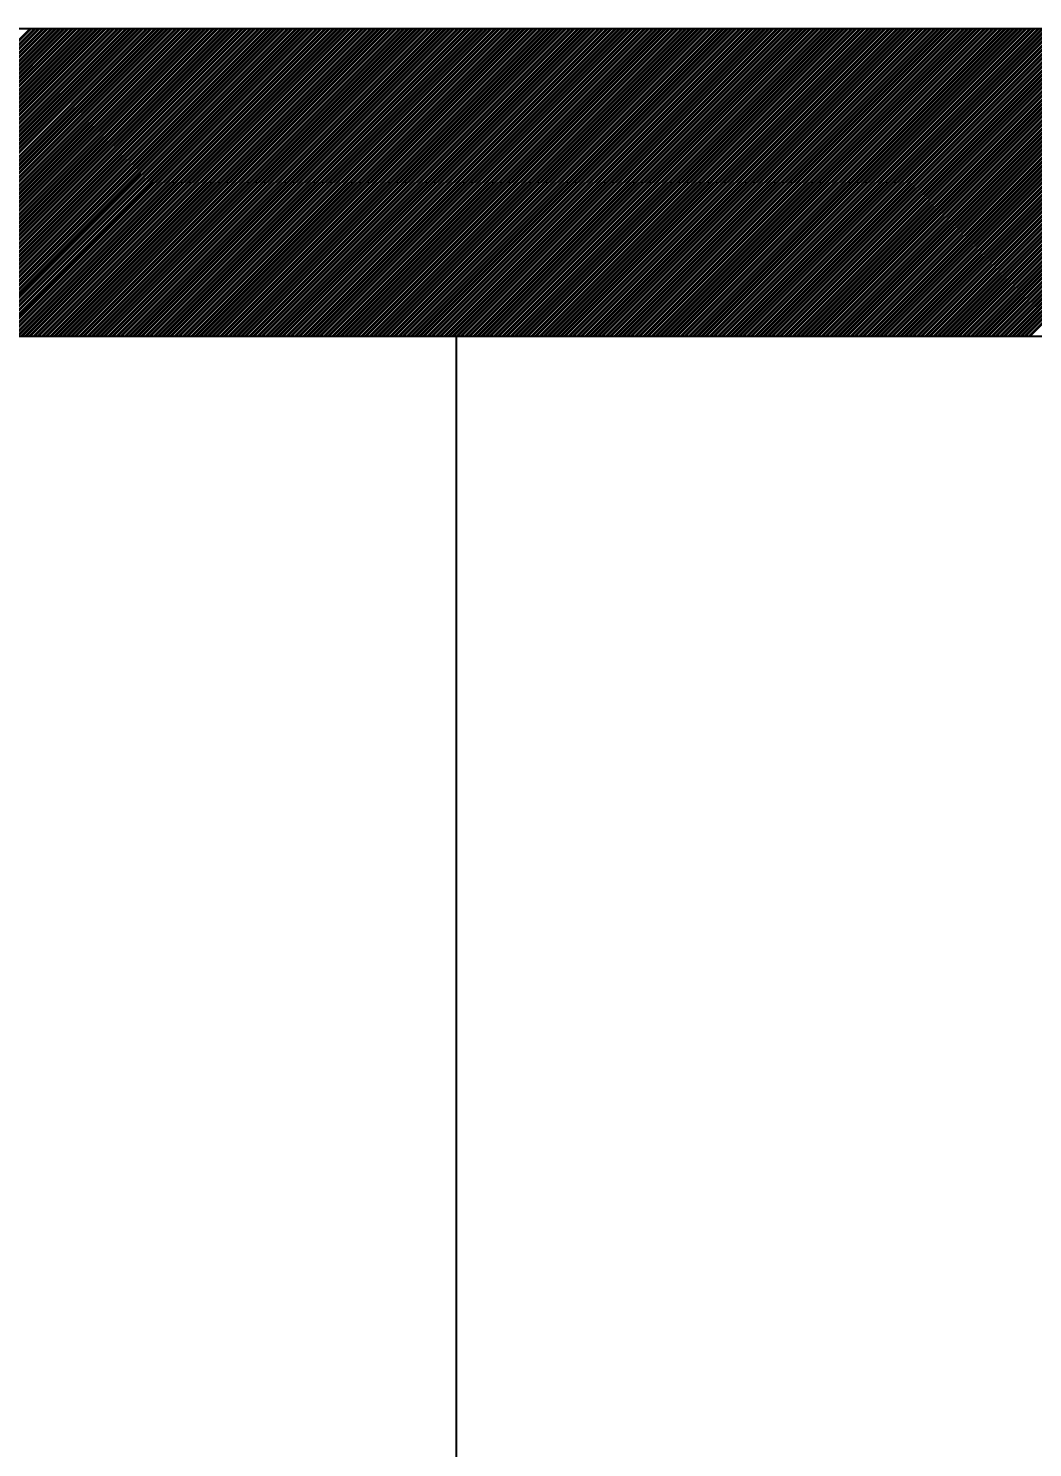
# Model space of a CAD drawing. Header units: millimetres. Extents: x -72 to 470, y 3 to 161.
# Drawn here: x 439.1312 to 439.4574, y 60.6341 to 61.0954 of the extents above; entities that cross this region are included whole.
import ezdxf

# ---------------------------------------------------------------- set-up
doc = ezdxf.new("R2010")
doc.units = ezdxf.units.MM
doc.layers.get('0').update_dxf_attribs({"color": 3})
doc.layers.add('COTAS', color=7, linetype='Continuous')
doc.layers.add('LAYER2', color=5, linetype='Continuous')
doc.styles.get("Standard").update_dxf_attribs({"font": 'arial.ttf'})
doc.dimstyles.new('ISO-25', dxfattribs={"dimtxt": 0.1, "dimasz": 0.05, "dimexe": 1.25, "dimexo": 0.625, "dimgap": 0.1, "dimtad": 1, "dimzin": 1, "dimtxsty": 'Standard', "dimblk": 'ARCHTICK', "dimcen": 2.5, "dimse1": 1, "dimse2": 1, "dimazin": 3, "dimtfac": 1, "dimtmove": 0, "dimatfit": 3, "dimldrblk": 'ARCHTICK', "dimfxl": 1, "dimarcsym": 0})

# ---------------------------------------------------------------- blocks, each defined once
blk = doc.blocks.new('_ArchTick')
at = {"color": 0, "linetype": 'ByBlock', "const_width": 0.15}
blk.add_lwpolyline([(-0.5, -0.5), (0.5, 0.5)], dxfattribs=at)
blk = doc.blocks.new('*D93')
at = {"layer": 'COTAS', "color": 0, "lineweight": -2, "transparency": 16777216}
blk.add_line((437.27223, 60.21588), (439.27023, 60.21588), dxfattribs=at)
at = {"layer": 'Defpoints', "color": 0, "transparency": 16777216}
for p in [(437.27223, 60.99538), (439.27023, 60.99538), (439.27023, 60.21588)]:
    blk.add_point(p, dxfattribs=at)
at = {"layer": 'COTAS', "color": 0, "lineweight": -2, "transparency": 16777216, "xscale": 0.05, "yscale": 0.05, "zscale": 0.05, "rotation": 180}
blk.add_blockref('_ArchTick', (437.27223, 60.21588), dxfattribs=at)
at = {"layer": 'COTAS', "color": 0, "lineweight": -2, "transparency": 16777216, "xscale": 0.05, "yscale": 0.05, "zscale": 0.05}
blk.add_blockref('_ArchTick', (439.27023, 60.21588), dxfattribs=at)
at = {"layer": 'COTAS', "color": 0, "transparency": 16777216, "insert": (438.27123, 60.37597), "char_height": 0.1, "attachment_point": 5}
blk.add_mtext('2,00', dxfattribs=at)

msp = doc.modelspace()

# ---------------------------------------------------------------- linework, layer by layer
at = {"layer": 'LAYER2'}
for p, q in [((432.27023, 61.09538), (440.92023, 61.09538)), ((437.12023, 60.99538), (440.77023, 60.99538)), ((439.27023, 58.02538), (439.27023, 60.99538))]:
    msp.add_line(p, q, dxfattribs=at)
at = {"layer": 'LAYER2', "color": 252, "linetype": 'Continuous', "true_color": 0x939598}
for p, q in [((439.0318, 60.99538), (439.1318, 61.09538)), ((439.03225, 60.99538), (439.13225, 61.09538)), ((439.03315, 60.99538), (439.13315, 61.09538)), ((439.0336, 60.99538), (439.1336, 61.09538)), ((439.0345, 60.99538), (439.1345, 61.09538)), ((439.03495, 60.99538), (439.13495, 61.09538)), ((439.03584, 60.99538), (439.13584, 61.09538)), ((439.03629, 60.99538), (439.13629, 61.09538)), ((439.03719, 60.99538), (439.13719, 61.09538)), ((439.03764, 60.99538), (439.13764, 61.09538)), ((439.03854, 60.99538), (439.13854, 61.09538)), ((439.03899, 60.99538), (439.13899, 61.09538)), ((439.03989, 60.99538), (439.13989, 61.09538)), ((439.04034, 60.99538), (439.14034, 61.09538)), ((439.04123, 60.99538), (439.14123, 61.09538)), ((439.04168, 60.99538), (439.14168, 61.09538)), ((439.04258, 60.99538), (439.14258, 61.09538)), ((439.04303, 60.99538), (439.14303, 61.09538)), ((439.04393, 60.99538), (439.14393, 61.09538)), ((439.04438, 60.99538), (439.14438, 61.09538)), ((439.04527, 60.99538), (439.14527, 61.09538)), ((439.04572, 60.99538), (439.14572, 61.09538)), ((439.04662, 60.99538), (439.14662, 61.09538)), ((439.04707, 60.99538), (439.14707, 61.09538)), ((439.04797, 60.99538), (439.14797, 61.09538)), ((439.04842, 60.99538), (439.14842, 61.09538)), ((439.04932, 60.99538), (439.14932, 61.09538)), ((439.04976, 60.99538), (439.14976, 61.09538)), ((439.05066, 60.99538), (439.15066, 61.09538)), ((439.05111, 60.99538), (439.15111, 61.09538)), ((439.05201, 60.99538), (439.15201, 61.09538)), ((439.05246, 60.99538), (439.15246, 61.09538)), ((439.05336, 60.99538), (439.15336, 61.09538)), ((439.05381, 60.99538), (439.15381, 61.09538)), ((439.0547, 60.99538), (439.1547, 61.09538)), ((439.05515, 60.99538), (439.15515, 61.09538)), ((439.05605, 60.99538), (439.15605, 61.09538)), ((439.0565, 60.99538), (439.1565, 61.09538)), ((439.0574, 60.99538), (439.1574, 61.09538)), ((439.05785, 60.99538), (439.15785, 61.09538)), ((439.05874, 60.99538), (439.15874, 61.09538)), ((439.05919, 60.99538), (439.15919, 61.09538)), ((439.06009, 60.99538), (439.16009, 61.09538)), ((439.06054, 60.99538), (439.16054, 61.09538)), ((439.06144, 60.99538), (439.16144, 61.09538)), ((439.06189, 60.99538), (439.16189, 61.09538)), ((439.06279, 60.99538), (439.16279, 61.09538)), ((439.06323, 60.99538), (439.16323, 61.09538)), ((439.06413, 60.99538), (439.16413, 61.09538)), ((439.06458, 60.99538), (439.16458, 61.09538)), ((439.06548, 60.99538), (439.16548, 61.09538)), ((439.06593, 60.99538), (439.16593, 61.09538)), ((439.06683, 60.99538), (439.16683, 61.09538)), ((439.06728, 60.99538), (439.16728, 61.09538)), ((439.06817, 60.99538), (439.16817, 61.09538)), ((439.06862, 60.99538), (439.16862, 61.09538)), ((439.06952, 60.99538), (439.16952, 61.09538)), ((439.06997, 60.99538), (439.16997, 61.09538)), ((439.07087, 60.99538), (439.17087, 61.09538)), ((439.07132, 60.99538), (439.17132, 61.09538)), ((439.07222, 60.99538), (439.17222, 61.09538)), ((439.07266, 60.99538), (439.17266, 61.09538)), ((439.07356, 60.99538), (439.17356, 61.09538)), ((439.07401, 60.99538), (439.17401, 61.09538)), ((439.07491, 60.99538), (439.17491, 61.09538)), ((439.07536, 60.99538), (439.17536, 61.09538)), ((439.07626, 60.99538), (439.17626, 61.09538)), ((439.07671, 60.99538), (439.17671, 61.09538)), ((439.0776, 60.99538), (439.1776, 61.09538)), ((439.07805, 60.99538), (439.17805, 61.09538)), ((439.07895, 60.99538), (439.17895, 61.09538)), ((439.0794, 60.99538), (439.1794, 61.09538)), ((439.0803, 60.99538), (439.1803, 61.09538)), ((439.08075, 60.99538), (439.18075, 61.09538)), ((439.08164, 60.99538), (439.18164, 61.09538)), ((439.08209, 60.99538), (439.18209, 61.09538)), ((439.08299, 60.99538), (439.18299, 61.09538)), ((439.08344, 60.99538), (439.18344, 61.09538)), ((439.08434, 60.99538), (439.18434, 61.09538)), ((439.08479, 60.99538), (439.18479, 61.09538)), ((439.08569, 60.99538), (439.18569, 61.09538)), ((439.08613, 60.99538), (439.18613, 61.09538)), ((439.08703, 60.99538), (439.18703, 61.09538)), ((439.08748, 60.99538), (439.18748, 61.09538)), ((439.08838, 60.99538), (439.18838, 61.09538)), ((439.08883, 60.99538), (439.18883, 61.09538)), ((439.08973, 60.99538), (439.18973, 61.09538)), ((439.09018, 60.99538), (439.19018, 61.09538)), ((439.09107, 60.99538), (439.19107, 61.09538)), ((439.09152, 60.99538), (439.19152, 61.09538)), ((439.09242, 60.99538), (439.19242, 61.09538)), ((439.09287, 60.99538), (439.19287, 61.09538)), ((439.09377, 60.99538), (439.19377, 61.09538)), ((439.09422, 60.99538), (439.19422, 61.09538)), ((439.09511, 60.99538), (439.19511, 61.09538)), ((439.09556, 60.99538), (439.19556, 61.09538)), ((439.09646, 60.99538), (439.19646, 61.09538)), ((439.09691, 60.99538), (439.19691, 61.09538)), ((439.09781, 60.99538), (439.19781, 61.09538)), ((439.09826, 60.99538), (439.19826, 61.09538)), ((439.09916, 60.99538), (439.19916, 61.09538)), ((439.0996, 60.99538), (439.1996, 61.09538)), ((439.1005, 60.99538), (439.2005, 61.09538)), ((439.10095, 60.99538), (439.20095, 61.09538)), ((439.10185, 60.99538), (439.20185, 61.09538)), ((439.1023, 60.99538), (439.2023, 61.09538)), ((439.1032, 60.99538), (439.2032, 61.09538)), ((439.10365, 60.99538), (439.20365, 61.09538)), ((439.10454, 60.99538), (439.20454, 61.09538)), ((439.10499, 60.99538), (439.20499, 61.09538)), ((439.10589, 60.99538), (439.20589, 61.09538)), ((439.10634, 60.99538), (439.20634, 61.09538)), ((439.10724, 60.99538), (439.20724, 61.09538)), ((439.10769, 60.99538), (439.20769, 61.09538)), ((439.10859, 60.99538), (439.20859, 61.09538)), ((439.10903, 60.99538), (439.20903, 61.09538)), ((439.10993, 60.99538), (439.20993, 61.09538)), ((439.11038, 60.99538), (439.21038, 61.09538)), ((439.11128, 60.99538), (439.21128, 61.09538)), ((439.11173, 60.99538), (439.21173, 61.09538)), ((439.11263, 60.99538), (439.21263, 61.09538)), ((439.11308, 60.99538), (439.21308, 61.09538)), ((439.11397, 60.99538), (439.21397, 61.09538)), ((439.11442, 60.99538), (439.21442, 61.09538)), ((439.11532, 60.99538), (439.21532, 61.09538)), ((439.11577, 60.99538), (439.21577, 61.09538)), ((439.11667, 60.99538), (439.21667, 61.09538)), ((439.11712, 60.99538), (439.21712, 61.09538)), ((439.11801, 60.99538), (439.21801, 61.09538)), ((439.11846, 60.99538), (439.21846, 61.09538)), ((439.11936, 60.99538), (439.21936, 61.09538)), ((439.11981, 60.99538), (439.21981, 61.09538)), ((439.12071, 60.99538), (439.22071, 61.09538)), ((439.12116, 60.99538), (439.22116, 61.09538)), ((439.12206, 60.99538), (439.22206, 61.09538)), ((439.1225, 60.99538), (439.2225, 61.09538)), ((439.1234, 60.99538), (439.2234, 61.09538)), ((439.12385, 60.99538), (439.22385, 61.09538)), ((439.12475, 60.99538), (439.22475, 61.09538)), ((439.1252, 60.99538), (439.2252, 61.09538)), ((439.1261, 60.99538), (439.2261, 61.09538)), ((439.12655, 60.99538), (439.22655, 61.09538)), ((439.12744, 60.99538), (439.22744, 61.09538)), ((439.12789, 60.99538), (439.22789, 61.09538)), ((439.12879, 60.99538), (439.22879, 61.09538)), ((439.12924, 60.99538), (439.22924, 61.09538)), ((439.13014, 60.99538), (439.23014, 61.09538)), ((439.13059, 60.99538), (439.23059, 61.09538)), ((439.13148, 60.99538), (439.23148, 61.09538)), ((439.13193, 60.99538), (439.23193, 61.09538)), ((439.13283, 60.99538), (439.23283, 61.09538)), ((439.13328, 60.99538), (439.23328, 61.09538)), ((439.13418, 60.99538), (439.23418, 61.09538)), ((439.13463, 60.99538), (439.23463, 61.09538)), ((439.13553, 60.99538), (439.23553, 61.09538)), ((439.13597, 60.99538), (439.23597, 61.09538)), ((439.13687, 60.99538), (439.23687, 61.09538)), ((439.13732, 60.99538), (439.23732, 61.09538)), ((439.13822, 60.99538), (439.23822, 61.09538)), ((439.13867, 60.99538), (439.23867, 61.09538)), ((439.13957, 60.99538), (439.23957, 61.09538)), ((439.14002, 60.99538), (439.24002, 61.09538)), ((439.14091, 60.99538), (439.24091, 61.09538)), ((439.14136, 60.99538), (439.24136, 61.09538)), ((439.14226, 60.99538), (439.24226, 61.09538)), ((439.14271, 60.99538), (439.24271, 61.09538)), ((439.14361, 60.99538), (439.24361, 61.09538)), ((439.14406, 60.99538), (439.24406, 61.09538)), ((439.14496, 60.99538), (439.24496, 61.09538)), ((439.1454, 60.99538), (439.2454, 61.09538)), ((439.1463, 60.99538), (439.2463, 61.09538)), ((439.14675, 60.99538), (439.24675, 61.09538)), ((439.14765, 60.99538), (439.24765, 61.09538)), ((439.1481, 60.99538), (439.2481, 61.09538)), ((439.149, 60.99538), (439.249, 61.09538)), ((439.14945, 60.99538), (439.24945, 61.09538)), ((439.15034, 60.99538), (439.25034, 61.09538)), ((439.15079, 60.99538), (439.25079, 61.09538)), ((439.15169, 60.99538), (439.25169, 61.09538)), ((439.15214, 60.99538), (439.25214, 61.09538)), ((439.15304, 60.99538), (439.25304, 61.09538)), ((439.15349, 60.99538), (439.25349, 61.09538)), ((439.15438, 60.99538), (439.25438, 61.09538)), ((439.15483, 60.99538), (439.25483, 61.09538)), ((439.15573, 60.99538), (439.25573, 61.09538)), ((439.15618, 60.99538), (439.25618, 61.09538)), ((439.15708, 60.99538), (439.25708, 61.09538)), ((439.15753, 60.99538), (439.25753, 61.09538)), ((439.15843, 60.99538), (439.25843, 61.09538)), ((439.15887, 60.99538), (439.25887, 61.09538)), ((439.15977, 60.99538), (439.25977, 61.09538)), ((439.16022, 60.99538), (439.26022, 61.09538)), ((439.16112, 60.99538), (439.26112, 61.09538)), ((439.16157, 60.99538), (439.26157, 61.09538)), ((439.16247, 60.99538), (439.26247, 61.09538)), ((439.16292, 60.99538), (439.26292, 61.09538)), ((439.16381, 60.99538), (439.26381, 61.09538)), ((439.16426, 60.99538), (439.26426, 61.09538)), ((439.16516, 60.99538), (439.26516, 61.09538)), ((439.16561, 60.99538), (439.26561, 61.09538)), ((439.16651, 60.99538), (439.26651, 61.09538)), ((439.16696, 60.99538), (439.26696, 61.09538)), ((439.16785, 60.99538), (439.26785, 61.09538)), ((439.1683, 60.99538), (439.2683, 61.09538)), ((439.1692, 60.99538), (439.2692, 61.09538)), ((439.16965, 60.99538), (439.26965, 61.09538)), ((439.17055, 60.99538), (439.27055, 61.09538)), ((439.171, 60.99538), (439.271, 61.09538)), ((439.1719, 60.99538), (439.2719, 61.09538)), ((439.17234, 60.99538), (439.27234, 61.09538)), ((439.17324, 60.99538), (439.27324, 61.09538)), ((439.17369, 60.99538), (439.27369, 61.09538)), ((439.17459, 60.99538), (439.27459, 61.09538)), ((439.17504, 60.99538), (439.27504, 61.09538)), ((439.17594, 60.99538), (439.27594, 61.09538)), ((439.17639, 60.99538), (439.27639, 61.09538)), ((439.17728, 60.99538), (439.27728, 61.09538)), ((439.17773, 60.99538), (439.27773, 61.09538)), ((439.17863, 60.99538), (439.27863, 61.09538)), ((439.17908, 60.99538), (439.27908, 61.09538)), ((439.17998, 60.99538), (439.27998, 61.09538)), ((439.18043, 60.99538), (439.28043, 61.09538)), ((439.18133, 60.99538), (439.28133, 61.09538)), ((439.18177, 60.99538), (439.28177, 61.09538)), ((439.18267, 60.99538), (439.28267, 61.09538)), ((439.18312, 60.99538), (439.28312, 61.09538)), ((439.18402, 60.99538), (439.28402, 61.09538)), ((439.18447, 60.99538), (439.28447, 61.09538)), ((439.18537, 60.99538), (439.28537, 61.09538)), ((439.18582, 60.99538), (439.28582, 61.09538)), ((439.18671, 60.99538), (439.28671, 61.09538)), ((439.18716, 60.99538), (439.28716, 61.09538)), ((439.18806, 60.99538), (439.28806, 61.09538)), ((439.18851, 60.99538), (439.28851, 61.09538)), ((439.18941, 60.99538), (439.28941, 61.09538)), ((439.18986, 60.99538), (439.28986, 61.09538)), ((439.19075, 60.99538), (439.29075, 61.09538)), ((439.1912, 60.99538), (439.2912, 61.09538)), ((439.1921, 60.99538), (439.2921, 61.09538)), ((439.19255, 60.99538), (439.29255, 61.09538)), ((439.19345, 60.99538), (439.29345, 61.09538)), ((439.1939, 60.99538), (439.2939, 61.09538)), ((439.1948, 60.99538), (439.2948, 61.09538)), ((439.19524, 60.99538), (439.29524, 61.09538)), ((439.19614, 60.99538), (439.29614, 61.09538)), ((439.19659, 60.99538), (439.29659, 61.09538)), ((439.19749, 60.99538), (439.29749, 61.09538)), ((439.19794, 60.99538), (439.29794, 61.09538)), ((439.19884, 60.99538), (439.29884, 61.09538)), ((439.19929, 60.99538), (439.29929, 61.09538)), ((439.20018, 60.99538), (439.30018, 61.09538)), ((439.20063, 60.99538), (439.30063, 61.09538)), ((439.20153, 60.99538), (439.30153, 61.09538)), ((439.20198, 60.99538), (439.30198, 61.09538)), ((439.20288, 60.99538), (439.30288, 61.09538)), ((439.20333, 60.99538), (439.30333, 61.09538)), ((439.20422, 60.99538), (439.30422, 61.09538)), ((439.20467, 60.99538), (439.30467, 61.09538)), ((439.20557, 60.99538), (439.30557, 61.09538)), ((439.20602, 60.99538), (439.30602, 61.09538)), ((439.20692, 60.99538), (439.30692, 61.09538)), ((439.20737, 60.99538), (439.30737, 61.09538)), ((439.20827, 60.99538), (439.30827, 61.09538)), ((439.20871, 60.99538), (439.30871, 61.09538)), ((439.20961, 60.99538), (439.30961, 61.09538)), ((439.21006, 60.99538), (439.31006, 61.09538)), ((439.21096, 60.99538), (439.31096, 61.09538)), ((439.21141, 60.99538), (439.31141, 61.09538)), ((439.21231, 60.99538), (439.31231, 61.09538)), ((439.21276, 60.99538), (439.31276, 61.09538)), ((439.21365, 60.99538), (439.31365, 61.09538)), ((439.2141, 60.99538), (439.3141, 61.09538)), ((439.215, 60.99538), (439.315, 61.09538)), ((439.21545, 60.99538), (439.31545, 61.09538)), ((439.21635, 60.99538), (439.31635, 61.09538)), ((439.2168, 60.99538), (439.3168, 61.09538)), ((439.2177, 60.99538), (439.3177, 61.09538)), ((439.21814, 60.99538), (439.31814, 61.09538)), ((439.21904, 60.99538), (439.31904, 61.09538)), ((439.21949, 60.99538), (439.31949, 61.09538)), ((439.22039, 60.99538), (439.32039, 61.09538)), ((439.22084, 60.99538), (439.32084, 61.09538)), ((439.22174, 60.99538), (439.32174, 61.09538)), ((439.22219, 60.99538), (439.32219, 61.09538)), ((439.22308, 60.99538), (439.32308, 61.09538)), ((439.22353, 60.99538), (439.32353, 61.09538)), ((439.22443, 60.99538), (439.32443, 61.09538)), ((439.22488, 60.99538), (439.32488, 61.09538)), ((439.22578, 60.99538), (439.32578, 61.09538)), ((439.22623, 60.99538), (439.32623, 61.09538)), ((439.22712, 60.99538), (439.32712, 61.09538)), ((439.22757, 60.99538), (439.32757, 61.09538)), ((439.22847, 60.99538), (439.32847, 61.09538)), ((439.22892, 60.99538), (439.32892, 61.09538)), ((439.22982, 60.99538), (439.32982, 61.09538)), ((439.23027, 60.99538), (439.33027, 61.09538)), ((439.23117, 60.99538), (439.33117, 61.09538)), ((439.23161, 60.99538), (439.33161, 61.09538)), ((439.23251, 60.99538), (439.33251, 61.09538)), ((439.23296, 60.99538), (439.33296, 61.09538)), ((439.23386, 60.99538), (439.33386, 61.09538)), ((439.23431, 60.99538), (439.33431, 61.09538)), ((439.23521, 60.99538), (439.33521, 61.09538)), ((439.23566, 60.99538), (439.33566, 61.09538)), ((439.23655, 60.99538), (439.33655, 61.09538)), ((439.237, 60.99538), (439.337, 61.09538)), ((439.2379, 60.99538), (439.3379, 61.09538)), ((439.23835, 60.99538), (439.33835, 61.09538)), ((439.23925, 60.99538), (439.33925, 61.09538)), ((439.2397, 60.99538), (439.3397, 61.09538)), ((439.24059, 60.99538), (439.34059, 61.09538)), ((439.24104, 60.99538), (439.34104, 61.09538)), ((439.24194, 60.99538), (439.34194, 61.09538)), ((439.24239, 60.99538), (439.34239, 61.09538)), ((439.24329, 60.99538), (439.34329, 61.09538)), ((439.24374, 60.99538), (439.34374, 61.09538)), ((439.24464, 60.99538), (439.34464, 61.09538)), ((439.24508, 60.99538), (439.34508, 61.09538)), ((439.24598, 60.99538), (439.34598, 61.09538)), ((439.24643, 60.99538), (439.34643, 61.09538)), ((439.24733, 60.99538), (439.34733, 61.09538)), ((439.24778, 60.99538), (439.34778, 61.09538)), ((439.24868, 60.99538), (439.34868, 61.09538)), ((439.24913, 60.99538), (439.34913, 61.09538)), ((439.25002, 60.99538), (439.35002, 61.09538)), ((439.25047, 60.99538), (439.35047, 61.09538)), ((439.25137, 60.99538), (439.35137, 61.09538)), ((439.25182, 60.99538), (439.35182, 61.09538)), ((439.25272, 60.99538), (439.35272, 61.09538)), ((439.25317, 60.99538), (439.35317, 61.09538)), ((439.25407, 60.99538), (439.35407, 61.09538)), ((439.25451, 60.99538), (439.35451, 61.09538)), ((439.25541, 60.99538), (439.35541, 61.09538)), ((439.25586, 60.99538), (439.35586, 61.09538)), ((439.25676, 60.99538), (439.35676, 61.09538)), ((439.25721, 60.99538), (439.35721, 61.09538)), ((439.25811, 60.99538), (439.35811, 61.09538)), ((439.25856, 60.99538), (439.35856, 61.09538)), ((439.25945, 60.99538), (439.35945, 61.09538)), ((439.2599, 60.99538), (439.3599, 61.09538)), ((439.2608, 60.99538), (439.3608, 61.09538)), ((439.26125, 60.99538), (439.36125, 61.09538)), ((439.26215, 60.99538), (439.36215, 61.09538)), ((439.2626, 60.99538), (439.3626, 61.09538)), ((439.26349, 60.99538), (439.36349, 61.09538)), ((439.26394, 60.99538), (439.36394, 61.09538)), ((439.26484, 60.99538), (439.36484, 61.09538)), ((439.26529, 60.99538), (439.36529, 61.09538)), ((439.26619, 60.99538), (439.36619, 61.09538)), ((439.26664, 60.99538), (439.36664, 61.09538)), ((439.26754, 60.99538), (439.36754, 61.09538)), ((439.26798, 60.99538), (439.36798, 61.09538)), ((439.26888, 60.99538), (439.36888, 61.09538)), ((439.26933, 60.99538), (439.36933, 61.09538)), ((439.27023, 60.99538), (439.37023, 61.09538)), ((439.27068, 60.99538), (439.37068, 61.09538)), ((439.27158, 60.99538), (439.37158, 61.09538)), ((439.27203, 60.99538), (439.37203, 61.09538)), ((439.27292, 60.99538), (439.37292, 61.09538)), ((439.27337, 60.99538), (439.37337, 61.09538)), ((439.27427, 60.99538), (439.37427, 61.09538)), ((439.27472, 60.99538), (439.37472, 61.09538)), ((439.27562, 60.99538), (439.37562, 61.09538)), ((439.27607, 60.99538), (439.37607, 61.09538)), ((439.27696, 60.99538), (439.37696, 61.09538)), ((439.27741, 60.99538), (439.37741, 61.09538)), ((439.27831, 60.99538), (439.37831, 61.09538)), ((439.27876, 60.99538), (439.37876, 61.09538)), ((439.27966, 60.99538), (439.37966, 61.09538)), ((439.28011, 60.99538), (439.38011, 61.09538)), ((439.28101, 60.99538), (439.38101, 61.09538)), ((439.28145, 60.99538), (439.38145, 61.09538)), ((439.28235, 60.99538), (439.38235, 61.09538)), ((439.2828, 60.99538), (439.3828, 61.09538)), ((439.2837, 60.99538), (439.3837, 61.09538)), ((439.28415, 60.99538), (439.38415, 61.09538)), ((439.28505, 60.99538), (439.38505, 61.09538)), ((439.2855, 60.99538), (439.3855, 61.09538)), ((439.28639, 60.99538), (439.38639, 61.09538)), ((439.28684, 60.99538), (439.38684, 61.09538)), ((439.28774, 60.99538), (439.38774, 61.09538)), ((439.28819, 60.99538), (439.38819, 61.09538)), ((439.28909, 60.99538), (439.38909, 61.09538)), ((439.28954, 60.99538), (439.38954, 61.09538)), ((439.29044, 60.99538), (439.39044, 61.09538)), ((439.29088, 60.99538), (439.39088, 61.09538)), ((439.29178, 60.99538), (439.39178, 61.09538)), ((439.29223, 60.99538), (439.39223, 61.09538)), ((439.29313, 60.99538), (439.39313, 61.09538)), ((439.29358, 60.99538), (439.39358, 61.09538)), ((439.29448, 60.99538), (439.39448, 61.09538)), ((439.29493, 60.99538), (439.39493, 61.09538)), ((439.29582, 60.99538), (439.39582, 61.09538)), ((439.29627, 60.99538), (439.39627, 61.09538)), ((439.29717, 60.99538), (439.39717, 61.09538)), ((439.29762, 60.99538), (439.39762, 61.09538)), ((439.29852, 60.99538), (439.39852, 61.09538)), ((439.29897, 60.99538), (439.39897, 61.09538)), ((439.29986, 60.99538), (439.39986, 61.09538)), ((439.30031, 60.99538), (439.40031, 61.09538)), ((439.30121, 60.99538), (439.40121, 61.09538)), ((439.30166, 60.99538), (439.40166, 61.09538)), ((439.30256, 60.99538), (439.40256, 61.09538)), ((439.30301, 60.99538), (439.40301, 61.09538)), ((439.30391, 60.99538), (439.40391, 61.09538)), ((439.30435, 60.99538), (439.40435, 61.09538)), ((439.30525, 60.99538), (439.40525, 61.09538)), ((439.3057, 60.99538), (439.4057, 61.09538)), ((439.3066, 60.99538), (439.4066, 61.09538)), ((439.30705, 60.99538), (439.40705, 61.09538)), ((439.30795, 60.99538), (439.40795, 61.09538)), ((439.3084, 60.99538), (439.4084, 61.09538)), ((439.30929, 60.99538), (439.40929, 61.09538)), ((439.30974, 60.99538), (439.40974, 61.09538)), ((439.31064, 60.99538), (439.41064, 61.09538)), ((439.31109, 60.99538), (439.41109, 61.09538)), ((439.31199, 60.99538), (439.41199, 61.09538)), ((439.31244, 60.99538), (439.41244, 61.09538)), ((439.31333, 60.99538), (439.41333, 61.09538)), ((439.31378, 60.99538), (439.41378, 61.09538)), ((439.31468, 60.99538), (439.41468, 61.09538)), ((439.31513, 60.99538), (439.41513, 61.09538)), ((439.31603, 60.99538), (439.41603, 61.09538)), ((439.31648, 60.99538), (439.41648, 61.09538)), ((439.31738, 60.99538), (439.41738, 61.09538)), ((439.31783, 60.99538), (439.41783, 61.09538)), ((439.31872, 60.99538), (439.41872, 61.09538)), ((439.31917, 60.99538), (439.41917, 61.09538)), ((439.32007, 60.99538), (439.42007, 61.09538)), ((439.32052, 60.99538), (439.42052, 61.09538)), ((439.32142, 60.99538), (439.42142, 61.09538)), ((439.32187, 60.99538), (439.42187, 61.09538)), ((439.32276, 60.99538), (439.42276, 61.09538)), ((439.32321, 60.99538), (439.42321, 61.09538)), ((439.32411, 60.99538), (439.42411, 61.09538)), ((439.32456, 60.99538), (439.42456, 61.09538)), ((439.32546, 60.99538), (439.42546, 61.09538)), ((439.32591, 60.99538), (439.42591, 61.09538)), ((439.32681, 60.99538), (439.42681, 61.09538)), ((439.32725, 60.99538), (439.42725, 61.09538)), ((439.32815, 60.99538), (439.42815, 61.09538)), ((439.3286, 60.99538), (439.4286, 61.09538)), ((439.3295, 60.99538), (439.4295, 61.09538)), ((439.32995, 60.99538), (439.42995, 61.09538)), ((439.33085, 60.99538), (439.43085, 61.09538)), ((439.3313, 60.99538), (439.4313, 61.09538)), ((439.33219, 60.99538), (439.43219, 61.09538)), ((439.33264, 60.99538), (439.43264, 61.09538)), ((439.33354, 60.99538), (439.43354, 61.09538)), ((439.33399, 60.99538), (439.43399, 61.09538)), ((439.33489, 60.99538), (439.43489, 61.09538)), ((439.33534, 60.99538), (439.43534, 61.09538)), ((439.33623, 60.99538), (439.43623, 61.09538)), ((439.33668, 60.99538), (439.43668, 61.09538)), ((439.33758, 60.99538), (439.43758, 61.09538)), ((439.33803, 60.99538), (439.43803, 61.09538)), ((439.33893, 60.99538), (439.43893, 61.09538)), ((439.33938, 60.99538), (439.43938, 61.09538)), ((439.34028, 60.99538), (439.44028, 61.09538)), ((439.34072, 60.99538), (439.44072, 61.09538)), ((439.34162, 60.99538), (439.44162, 61.09538)), ((439.34207, 60.99538), (439.44207, 61.09538)), ((439.34297, 60.99538), (439.44297, 61.09538)), ((439.34342, 60.99538), (439.44342, 61.09538)), ((439.34432, 60.99538), (439.44432, 61.09538)), ((439.34477, 60.99538), (439.44477, 61.09538)), ((439.34566, 60.99538), (439.44566, 61.09538)), ((439.34611, 60.99538), (439.44611, 61.09538)), ((439.34701, 60.99538), (439.44701, 61.09538)), ((439.34746, 60.99538), (439.44746, 61.09538)), ((439.34836, 60.99538), (439.44836, 61.09538)), ((439.34881, 60.99538), (439.44881, 61.09538)), ((439.3497, 60.99538), (439.4497, 61.09538)), ((439.35015, 60.99538), (439.45015, 61.09538)), ((439.35105, 60.99538), (439.45105, 61.09538)), ((439.3515, 60.99538), (439.4515, 61.09538)), ((439.3524, 60.99538), (439.4524, 61.09538)), ((439.35285, 60.99538), (439.45285, 61.09538)), ((439.35375, 60.99538), (439.45375, 61.09538)), ((439.3542, 60.99538), (439.4542, 61.09538)), ((439.35509, 60.99538), (439.45509, 61.09538)), ((439.35554, 60.99538), (439.45554, 61.09538)), ((439.35644, 60.99538), (439.45644, 61.09538)), ((439.35689, 60.99538), (439.45689, 61.09538)), ((439.35779, 60.99538), (439.45779, 61.09538)), ((439.35824, 60.99538), (439.45824, 61.09538)), ((439.35913, 60.99538), (439.45913, 61.09538)), ((439.35958, 60.99538), (439.45958, 61.09538)), ((439.36048, 60.99538), (439.46048, 61.09538)), ((439.36093, 60.99538), (439.46093, 61.09538)), ((439.36183, 60.99538), (439.46183, 61.09538)), ((439.36228, 60.99538), (439.46228, 61.09538)), ((439.36318, 60.99538), (439.46318, 61.09538)), ((439.36362, 60.99538), (439.46362, 61.09538)), ((439.36452, 60.99538), (439.46452, 61.09538)), ((439.36497, 60.99538), (439.46497, 61.09538)), ((439.36587, 60.99538), (439.46587, 61.09538)), ((439.36632, 60.99538), (439.46632, 61.09538)), ((439.36722, 60.99538), (439.46722, 61.09538)), ((439.36767, 60.99538), (439.46767, 61.09538)), ((439.36856, 60.99538), (439.46856, 61.09538)), ((439.36901, 60.99538), (439.46901, 61.09538)), ((439.36991, 60.99538), (439.46991, 61.09538)), ((439.37036, 60.99538), (439.47036, 61.09538)), ((439.37126, 60.99538), (439.47126, 61.09538)), ((439.37171, 60.99538), (439.47171, 61.09538)), ((439.3726, 60.99538), (439.4726, 61.09538)), ((439.37305, 60.99538), (439.47305, 61.09538)), ((439.37395, 60.99538), (439.47395, 61.09538)), ((439.3744, 60.99538), (439.4744, 61.09538)), ((439.3753, 60.99538), (439.4753, 61.09538)), ((439.37575, 60.99538), (439.47575, 61.09538)), ((439.37665, 60.99538), (439.47665, 61.09538)), ((439.37709, 60.99538), (439.47709, 61.09538)), ((439.37799, 60.99538), (439.47799, 61.09538)), ((439.37844, 60.99538), (439.47844, 61.09538)), ((439.37934, 60.99538), (439.47934, 61.09538)), ((439.37979, 60.99538), (439.47979, 61.09538)), ((439.38069, 60.99538), (439.48069, 61.09538)), ((439.38114, 60.99538), (439.48114, 61.09538)), ((439.38203, 60.99538), (439.48203, 61.09538)), ((439.38248, 60.99538), (439.48248, 61.09538)), ((439.38338, 60.99538), (439.48338, 61.09538)), ((439.38383, 60.99538), (439.48383, 61.09538)), ((439.38473, 60.99538), (439.48473, 61.09538)), ((439.38518, 60.99538), (439.48518, 61.09538)), ((439.38607, 60.99538), (439.48607, 61.09538)), ((439.38652, 60.99538), (439.48652, 61.09538)), ((439.38742, 60.99538), (439.48742, 61.09538)), ((439.38787, 60.99538), (439.48787, 61.09538)), ((439.38877, 60.99538), (439.48877, 61.09538)), ((439.38922, 60.99538), (439.48922, 61.09538)), ((439.39012, 60.99538), (439.49012, 61.09538)), ((439.39057, 60.99538), (439.49057, 61.09538)), ((439.39146, 60.99538), (439.49146, 61.09538)), ((439.39191, 60.99538), (439.49191, 61.09538)), ((439.39281, 60.99538), (439.49281, 61.09538)), ((439.39326, 60.99538), (439.49326, 61.09538)), ((439.39416, 60.99538), (439.49416, 61.09538)), ((439.39461, 60.99538), (439.49461, 61.09538)), ((439.3955, 60.99538), (439.4955, 61.09538)), ((439.39595, 60.99538), (439.49595, 61.09538)), ((439.39685, 60.99538), (439.49685, 61.09538)), ((439.3973, 60.99538), (439.4973, 61.09538)), ((439.3982, 60.99538), (439.4982, 61.09538)), ((439.39865, 60.99538), (439.49865, 61.09538)), ((439.39955, 60.99538), (439.49955, 61.09538)), ((439.39999, 60.99538), (439.49999, 61.09538)), ((439.40089, 60.99538), (439.50089, 61.09538)), ((439.40134, 60.99538), (439.50134, 61.09538)), ((439.40224, 60.99538), (439.50224, 61.09538)), ((439.40269, 60.99538), (439.50269, 61.09538)), ((439.40359, 60.99538), (439.50359, 61.09538)), ((439.40404, 60.99538), (439.50404, 61.09538)), ((439.40493, 60.99538), (439.50493, 61.09538)), ((439.40538, 60.99538), (439.50538, 61.09538)), ((439.40628, 60.99538), (439.50628, 61.09538)), ((439.40673, 60.99538), (439.50673, 61.09538)), ((439.40763, 60.99538), (439.50763, 61.09538)), ((439.40808, 60.99538), (439.50808, 61.09538)), ((439.40897, 60.99538), (439.50897, 61.09538)), ((439.40942, 60.99538), (439.50942, 61.09538)), ((439.41032, 60.99538), (439.51032, 61.09538)), ((439.41077, 60.99538), (439.51077, 61.09538)), ((439.41167, 60.99538), (439.51167, 61.09538)), ((439.41212, 60.99538), (439.51212, 61.09538)), ((439.41302, 60.99538), (439.51302, 61.09538)), ((439.41346, 60.99538), (439.51346, 61.09538)), ((439.41436, 60.99538), (439.51436, 61.09538)), ((439.41481, 60.99538), (439.51481, 61.09538)), ((439.41571, 60.99538), (439.51571, 61.09538)), ((439.41616, 60.99538), (439.51616, 61.09538)), ((439.41706, 60.99538), (439.51706, 61.09538)), ((439.41751, 60.99538), (439.51751, 61.09538)), ((439.4184, 60.99538), (439.5184, 61.09538)), ((439.41885, 60.99538), (439.51885, 61.09538)), ((439.41975, 60.99538), (439.51975, 61.09538)), ((439.4202, 60.99538), (439.5202, 61.09538)), ((439.4211, 60.99538), (439.5211, 61.09538)), ((439.42155, 60.99538), (439.52155, 61.09538)), ((439.42245, 60.99538), (439.52245, 61.09538)), ((439.42289, 60.99538), (439.52289, 61.09538)), ((439.42379, 60.99538), (439.52379, 61.09538)), ((439.42424, 60.99538), (439.52424, 61.09538)), ((439.42514, 60.99538), (439.52514, 61.09538)), ((439.42559, 60.99538), (439.52559, 61.09538)), ((439.42649, 60.99538), (439.52649, 61.09538)), ((439.42694, 60.99538), (439.52694, 61.09538)), ((439.42783, 60.99538), (439.52783, 61.09538)), ((439.42828, 60.99538), (439.52828, 61.09538)), ((439.42918, 60.99538), (439.52918, 61.09538)), ((439.42963, 60.99538), (439.52963, 61.09538)), ((439.43053, 60.99538), (439.53053, 61.09538)), ((439.43098, 60.99538), (439.53098, 61.09538)), ((439.43187, 60.99538), (439.53187, 61.09538)), ((439.43232, 60.99538), (439.53232, 61.09538)), ((439.43322, 60.99538), (439.53322, 61.09538)), ((439.43367, 60.99538), (439.53367, 61.09538)), ((439.43457, 60.99538), (439.53457, 61.09538)), ((439.43502, 60.99538), (439.53502, 61.09538)), ((439.43592, 60.99538), (439.53592, 61.09538)), ((439.43636, 60.99538), (439.53636, 61.09538)), ((439.43726, 60.99538), (439.53726, 61.09538)), ((439.43771, 60.99538), (439.53771, 61.09538)), ((439.43861, 60.99538), (439.53861, 61.09538)), ((439.43906, 60.99538), (439.53906, 61.09538)), ((439.43996, 60.99538), (439.53996, 61.09538)), ((439.44041, 60.99538), (439.54041, 61.09538)), ((439.4413, 60.99538), (439.5413, 61.09538)), ((439.44175, 60.99538), (439.54175, 61.09538)), ((439.44265, 60.99538), (439.54265, 61.09538)), ((439.4431, 60.99538), (439.5431, 61.09538)), ((439.444, 60.99538), (439.544, 61.09538)), ((439.44445, 60.99538), (439.54445, 61.09538)), ((439.44534, 60.99538), (439.54534, 61.09538)), ((439.44579, 60.99538), (439.54579, 61.09538)), ((439.44669, 60.99538), (439.54669, 61.09538)), ((439.44714, 60.99538), (439.54714, 61.09538)), ((439.44804, 60.99538), (439.54804, 61.09538)), ((439.44849, 60.99538), (439.54849, 61.09538)), ((439.44939, 60.99538), (439.54939, 61.09538)), ((439.44983, 60.99538), (439.54983, 61.09538)), ((439.45073, 60.99538), (439.55073, 61.09538)), ((439.45118, 60.99538), (439.55118, 61.09538)), ((439.45208, 60.99538), (439.55208, 61.09538)), ((439.45253, 60.99538), (439.55253, 61.09538)), ((439.45343, 60.99538), (439.55343, 61.09538)), ((439.45388, 60.99538), (439.55388, 61.09538)), ((439.45477, 60.99538), (439.55477, 61.09538)), ((439.45522, 60.99538), (439.55522, 61.09538)), ((439.45612, 60.99538), (439.55612, 61.09538)), ((439.45657, 60.99538), (439.55657, 61.09538))]:
    msp.add_line(p, q, dxfattribs=at)

# ---------------------------------------------------------------- dimensions: what is measured, and where the dimension line sits
at = {"layer": 'COTAS'}
dim = msp.add_linear_dim(base=(439.27023, 60.21588), p1=(437.27223, 60.99538), p2=(439.27023, 60.99538), dimstyle='ISO-25', dxfattribs=at)
dim.commit()
dim.dimension.update_dxf_attribs({"geometry": '*D93', "text_midpoint": (438.27123, 60.37597)})

doc.saveas('drawing.dxf')
